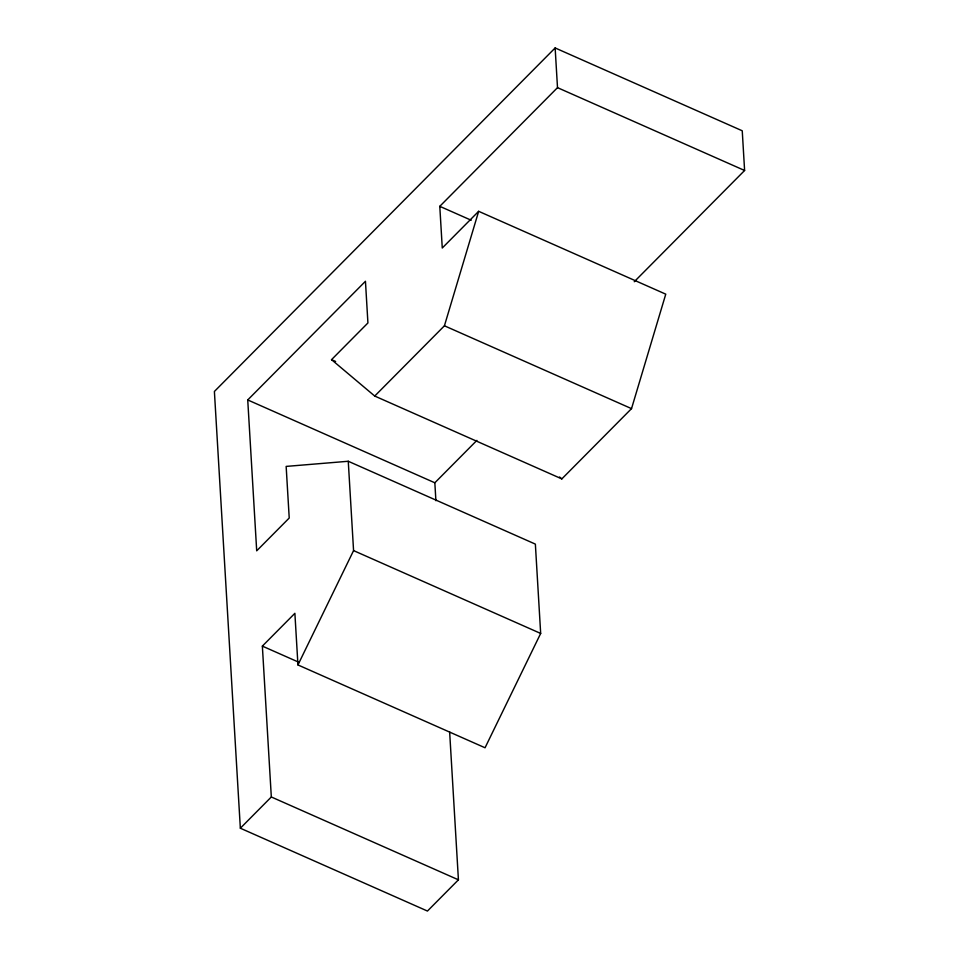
<?xml version="1.0" encoding="UTF-8"?>
<svg xmlns="http://www.w3.org/2000/svg" width="959" height="959" viewBox="0 0 959 959"><rect width="100%" height="100%" fill="white"/><g stroke="black" fill="none" stroke-linecap="round" stroke-linejoin="round"><path stroke-width="1.44" d="M374.729 396.055L444.425 325.796L478.661 211.316L665.762 294.161L631.525 408.63L561.83 478.901L374.729 396.055L331.526 359.661L367.92 322.967L365.451 281.275L247.734 399.939L256.7 550.814L289.222 518.028L286.154 466.41L348.261 461.267L535.362 544.113L540.672 633.443L485.05 747.768L297.949 664.935L294.881 613.316L262.358 646.114L271.325 796.977L240.349 828.216L427.45 911.05L458.426 879.823L449.639 731.933M297.949 664.935L353.571 550.598L348.261 461.267M634.247 281.742L744.604 170.486L742.242 130.784L555.141 47.95L214.396 391.464L240.349 828.216M478.661 211.316L442.267 248.009L439.785 206.329L557.503 87.653L555.141 47.95M435.901 500.706L434.835 482.785L476.875 440.397M557.503 87.653L744.604 170.486M439.785 206.329L471.205 220.234M444.425 325.796L631.525 408.63M331.526 359.661L335.626 361.471M247.734 399.939L434.835 482.785M353.571 550.598L540.672 633.443M262.358 646.114L299.232 662.429M271.325 796.977L458.426 879.823M559.553 476.983L561.83 478.901"/></g></svg>
